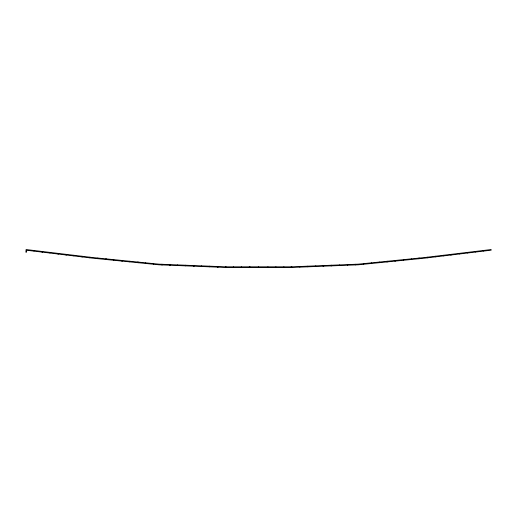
<?xml version="1.0" encoding="UTF-8"?>
<svg xmlns="http://www.w3.org/2000/svg" width="517" height="517" viewBox="0 0 517 517"><rect width="100%" height="100%" fill="white"/><g stroke="black" fill="none" stroke-linecap="round" stroke-linejoin="round"><path stroke-width="0.78" d="M161.595 264.917L161.621 264.252M162.26 264.943L162.286 264.277M169.563 265.234L169.595 264.575M170.229 265.26L170.255 264.601M177.538 265.557L177.564 264.891M185.513 265.874L185.538 265.208M193.481 266.19L193.513 265.531M194.146 266.216L194.172 265.557M201.456 266.513L201.481 265.848M209.43 266.83L209.456 266.165M217.398 267.147L217.424 266.488M218.064 267.173L218.09 266.513M105.746 259.489L105.811 258.83M106.405 259.553L106.476 258.901M121.689 261.085L121.76 260.426M122.355 261.15L122.419 260.49M145.607 263.476L145.678 262.817M153.581 264.271L153.646 263.618M33.98 251.146L34.057 250.487M41.955 252.102L42.032 251.443M42.614 252.18L42.691 251.52M49.929 253.059L50.007 252.399M57.898 254.015L57.975 253.356M58.557 254.093L58.634 253.44M65.872 254.971L65.95 254.312M66.531 255.049L66.609 254.396M73.847 255.928L73.925 255.269M81.815 256.884L81.893 256.225M82.474 256.962L82.552 256.309M89.79 257.841L89.868 257.182M97.758 258.694L97.842 258.035M113.708 260.284L113.785 259.631M129.651 261.88L129.728 261.221M137.625 262.675L137.703 262.022M138.285 262.746L138.362 262.087M291.84 266.804L358.275 264.148L424.716 257.505L491.15 249.53L491.15 250.196L424.716 258.17L358.275 264.814L291.84 267.47L225.399 267.47L158.965 264.814L92.524 258.17L26.748 250.273L26.509 252.251L25.85 252.173L26.089 249.53L92.524 257.505L158.965 264.148L225.399 266.804L291.84 266.804L291.84 267.47M483.175 250.487L483.259 251.146M475.207 251.443L475.285 252.102M467.232 252.399L467.31 253.059M459.258 253.356L459.342 254.015M451.289 254.312L451.367 254.971M450.63 254.396L450.708 255.049M443.315 255.269L443.379 255.928M435.34 256.225L435.411 256.884M427.372 257.182L427.436 257.841M419.397 258.035L419.461 258.694M418.738 258.099L418.802 258.758M411.422 258.83L411.493 259.489M403.454 259.631L403.518 260.29M395.479 260.426L395.544 261.085M394.82 260.49L394.885 261.15M387.504 261.221L387.576 261.88M386.845 261.292L386.91 261.951M379.536 262.022L379.601 262.681M371.561 262.817L371.626 263.476M363.593 263.618L363.658 264.271M355.618 264.252L355.644 264.917M347.644 264.575L347.67 265.234M339.675 264.891L339.701 265.557M331.701 265.208L331.727 265.874M331.035 265.234L331.061 265.9M323.726 265.531L323.752 266.19M323.067 265.557L323.093 266.216M315.758 265.848L315.784 266.513M307.783 266.165L307.809 266.83M299.808 266.488L299.834 267.147M291.174 266.804L291.174 267.47M283.865 266.804L283.865 267.47M275.891 266.804L275.891 267.47M267.922 266.804L267.922 267.47M258.616 266.804L258.616 267.47M249.982 266.804L249.982 267.47M249.317 266.804L249.317 267.47M241.342 266.804L241.342 267.47M233.374 266.804L233.374 267.47M226.065 266.804L226.065 267.47M225.399 266.804L225.399 267.47"/></g></svg>
